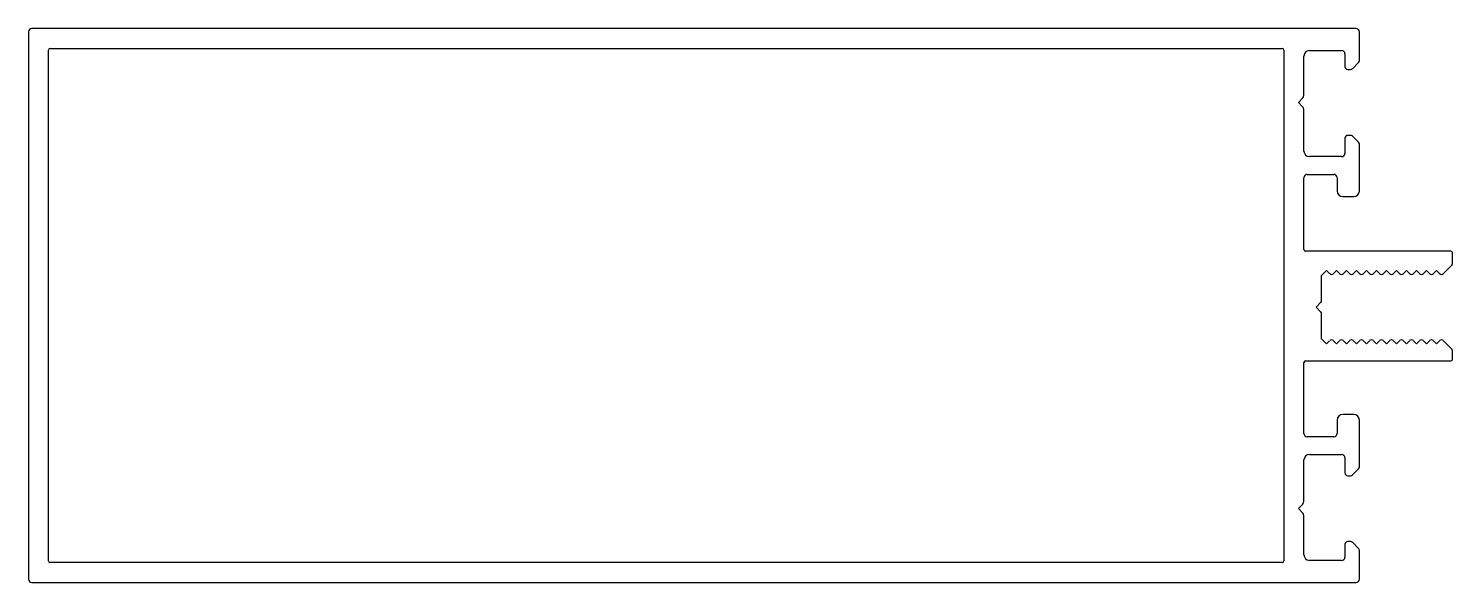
# Model space of a CAD drawing. Extents: x 458 to 586, y 805 to 855.
import ezdxf

# ---------------------------------------------------------------- set-up
doc = ezdxf.new("R2010")
doc.units = 0
doc.layers.get('0').update_dxf_attribs({"linetype": 'CONTINUOUS'})

msp = doc.modelspace()

# ---------------------------------------------------------------- linework, layer by layer
for p, q in [((577.79, 855.15), (458.39, 855.15)), ((458.09, 854.85), (458.09, 805.45)), ((578.09, 852.25), (578.09, 854.85)), ((459.89, 807.1), (459.89, 853.2)), ((460.04, 853.35), (571.14, 853.35)), ((571.29, 853.2), (571.29, 807.1)), ((573.09, 849.1), (573.09, 852.65)), ((573.59, 853.15), (576.49, 853.15)), ((576.79, 852.85), (576.79, 851.7)), ((577.04, 851.45), (577.29, 851.45)), ((577.46, 851.52), (578.02, 852.08)), ((572.59, 848.48), (573, 848.89)), ((573, 848.06), (572.59, 848.48)), ((573.09, 844.08), (573.09, 847.85)), ((576.79, 845.25), (576.79, 843.88)), ((577.29, 845.5), (577.04, 845.5)), ((578.02, 844.88), (577.46, 845.43)), ((578.09, 840.48), (578.09, 844.7)), ((576.49, 843.58), (573.59, 843.58)), ((573.09, 835.2), (573.09, 841.68)), ((573.39, 841.98), (575.79, 841.98)), ((576.09, 841.68), (576.09, 840.48)), ((576.59, 839.98), (577.59, 839.98)), ((586.34, 835.05), (573.24, 835.05)), ((586.49, 833.95), (586.49, 834.9)), ((585.67, 833.03), (586.42, 833.78)), ((574.69, 832.85), (575.14, 833.3)), ((574.69, 830.63), (574.69, 832.85)), ((575.14, 833.3), (575.41, 833.03)), ((575.77, 833.03), (576.04, 833.3)), ((576.04, 833.3), (576.31, 833.03)), ((576.67, 833.03), (576.94, 833.3)), ((576.94, 833.3), (577.21, 833.03)), ((577.57, 833.03), (577.84, 833.3)), ((577.84, 833.3), (578.11, 833.03)), ((578.47, 833.03), (578.74, 833.3)), ((578.74, 833.3), (579.01, 833.03)), ((579.37, 833.03), (579.64, 833.3)), ((579.64, 833.3), (579.91, 833.03)), ((580.27, 833.03), (580.54, 833.3)), ((580.54, 833.3), (580.81, 833.03)), ((581.17, 833.03), (581.44, 833.3)), ((581.44, 833.3), (581.71, 833.03)), ((582.07, 833.03), (582.34, 833.3)), ((582.34, 833.3), (582.61, 833.03)), ((582.97, 833.03), (583.24, 833.3)), ((583.24, 833.3), (583.51, 833.03)), ((583.87, 833.03), (584.14, 833.3)), ((584.14, 833.3), (584.41, 833.03)), ((584.77, 833.03), (585.04, 833.3)), ((585.04, 833.3), (585.31, 833.03)), ((574.19, 830), (574.6, 830.41)), ((574.6, 829.59), (574.19, 830)), ((574.69, 827.15), (574.69, 829.38)), ((575.14, 826.7), (574.69, 827.15)), ((575.41, 826.97), (575.14, 826.7)), ((576.04, 826.7), (575.77, 826.97)), ((576.31, 826.97), (576.04, 826.7)), ((576.94, 826.7), (576.67, 826.97)), ((577.21, 826.97), (576.94, 826.7)), ((577.84, 826.7), (577.57, 826.97)), ((578.11, 826.97), (577.84, 826.7)), ((578.74, 826.7), (578.47, 826.97)), ((579.01, 826.97), (578.74, 826.7)), ((579.64, 826.7), (579.37, 826.97)), ((579.91, 826.97), (579.64, 826.7)), ((580.54, 826.7), (580.27, 826.97)), ((580.81, 826.97), (580.54, 826.7)), ((581.44, 826.7), (581.17, 826.97)), ((581.71, 826.97), (581.44, 826.7)), ((582.34, 826.7), (582.07, 826.97)), ((582.61, 826.97), (582.34, 826.7)), ((583.24, 826.7), (582.97, 826.97)), ((583.51, 826.97), (583.24, 826.7)), ((584.14, 826.7), (583.87, 826.97)), ((584.41, 826.97), (584.14, 826.7)), ((585.04, 826.7), (584.77, 826.97)), ((585.31, 826.97), (585.04, 826.7)), ((586.42, 826.22), (585.67, 826.97)), ((586.49, 825.3), (586.49, 826.05)), ((573.09, 818.61), (573.09, 825)), ((573.24, 825.15), (586.34, 825.15)), ((576.09, 819.81), (576.09, 818.61)), ((577.59, 820.31), (576.59, 820.31)), ((578.09, 815.6), (578.09, 819.81)), ((575.79, 818.31), (573.39, 818.31)), ((573.59, 816.71), (576.49, 816.71)), ((573.09, 812.45), (573.09, 816.21)), ((576.79, 816.41), (576.79, 815.04)), ((577.46, 814.87), (578.02, 815.42)), ((577.04, 814.79), (577.29, 814.79)), ((572.59, 811.82), (573, 812.23)), ((573, 811.41), (572.59, 811.82)), ((573.09, 807.65), (573.09, 811.2)), ((576.79, 808.6), (576.79, 807.45)), ((577.29, 808.85), (577.04, 808.85)), ((578.02, 808.22), (577.46, 808.78)), ((578.09, 805.45), (578.09, 808.05)), ((571.14, 806.95), (460.04, 806.95)), ((576.49, 807.15), (573.59, 807.15)), ((458.39, 805.15), (577.79, 805.15))]:
    msp.add_line(p, q)
for centre, radius, start, end in [((458.39, 854.85), 0.3, 90, 180), ((577.79, 854.85), 0.3, 360, 90), ((460.04, 853.2), 0.15, 90, 180), ((571.14, 853.2), 0.15, 0, 90), ((573.59, 852.65), 0.5, 90, 180), ((576.49, 852.85), 0.3, 0, 90), ((577.04, 851.7), 0.25, 180, 270), ((577.29, 851.7), 0.25, 270, 315), ((577.84, 852.25), 0.25, 315, 0), ((572.79, 849.1), 0.3, 315, 360), ((572.79, 847.85), 0.3, 0, 45), ((577.04, 845.25), 0.25, 90, 180), ((577.29, 845.25), 0.25, 45, 90), ((577.84, 844.7), 0.25, 0, 45), ((573.59, 844.08), 0.5, 180, 270), ((576.49, 843.88), 0.3, 270, 0), ((573.39, 841.68), 0.3, 90, 180), ((575.79, 841.68), 0.3, 0, 90), ((576.59, 840.48), 0.5, 180, 270), ((577.59, 840.48), 0.5, 270, 0), ((573.24, 835.2), 0.15, 180, 270), ((586.34, 834.9), 0.15, 0, 90), ((586.24, 833.95), 0.25, 315, 0), ((575.59, 833.2), 0.25, 225, 315), ((576.49, 833.2), 0.25, 225, 315), ((577.39, 833.2), 0.25, 225, 315), ((578.29, 833.2), 0.25, 225, 315), ((579.19, 833.2), 0.25, 225, 315), ((580.09, 833.2), 0.25, 225, 315), ((580.99, 833.2), 0.25, 225, 315), ((581.89, 833.2), 0.25, 225, 315), ((582.79, 833.2), 0.25, 225, 315), ((583.69, 833.2), 0.25, 225, 315), ((584.59, 833.2), 0.25, 225, 315), ((585.49, 833.2), 0.25, 225, 315), ((574.39, 830.63), 0.299, 314.9803, 0.056), ((574.39, 829.38), 0.299, 359.944, 45.0197), ((575.59, 826.8), 0.25, 45, 135), ((576.49, 826.8), 0.25, 45, 135), ((577.39, 826.8), 0.25, 45, 135), ((578.29, 826.8), 0.25, 45, 135), ((579.19, 826.8), 0.25, 45, 135), ((580.09, 826.8), 0.25, 45, 135), ((580.99, 826.8), 0.25, 45, 135), ((581.89, 826.8), 0.25, 45, 135), ((582.79, 826.8), 0.25, 45, 135), ((583.69, 826.8), 0.25, 45, 135), ((584.59, 826.8), 0.25, 45, 135), ((585.49, 826.8), 0.25, 45, 135), ((586.24, 826.05), 0.25, 0, 45), ((573.24, 825), 0.15, 90, 180), ((586.34, 825.3), 0.15, 270, 0), ((576.59, 819.81), 0.5, 90, 180), ((577.59, 819.81), 0.5, 0, 90), ((573.39, 818.61), 0.3, 180, 270), ((575.79, 818.61), 0.3, 270, 0), ((573.59, 816.21), 0.5, 90, 180), ((576.49, 816.41), 0.3, 360, 90), ((577.84, 815.6), 0.25, 315, 360), ((577.04, 815.04), 0.25, 180, 270), ((577.29, 815.04), 0.25, 270, 315), ((572.79, 812.45), 0.3, 315, 0), ((572.79, 811.2), 0.3, 0, 45), ((573.59, 807.65), 0.5, 180, 270), ((577.04, 808.6), 0.25, 90, 180), ((577.29, 808.6), 0.25, 45, 90), ((577.84, 808.05), 0.25, 0, 45), ((460.04, 807.1), 0.15, 180, 270), ((571.14, 807.1), 0.15, 270, 0), ((576.49, 807.45), 0.3, 270, 0), ((458.39, 805.45), 0.3, 180, 270), ((577.79, 805.45), 0.3, 270, 0)]:
    msp.add_arc(centre, radius, start, end)

doc.saveas('drawing.dxf')
